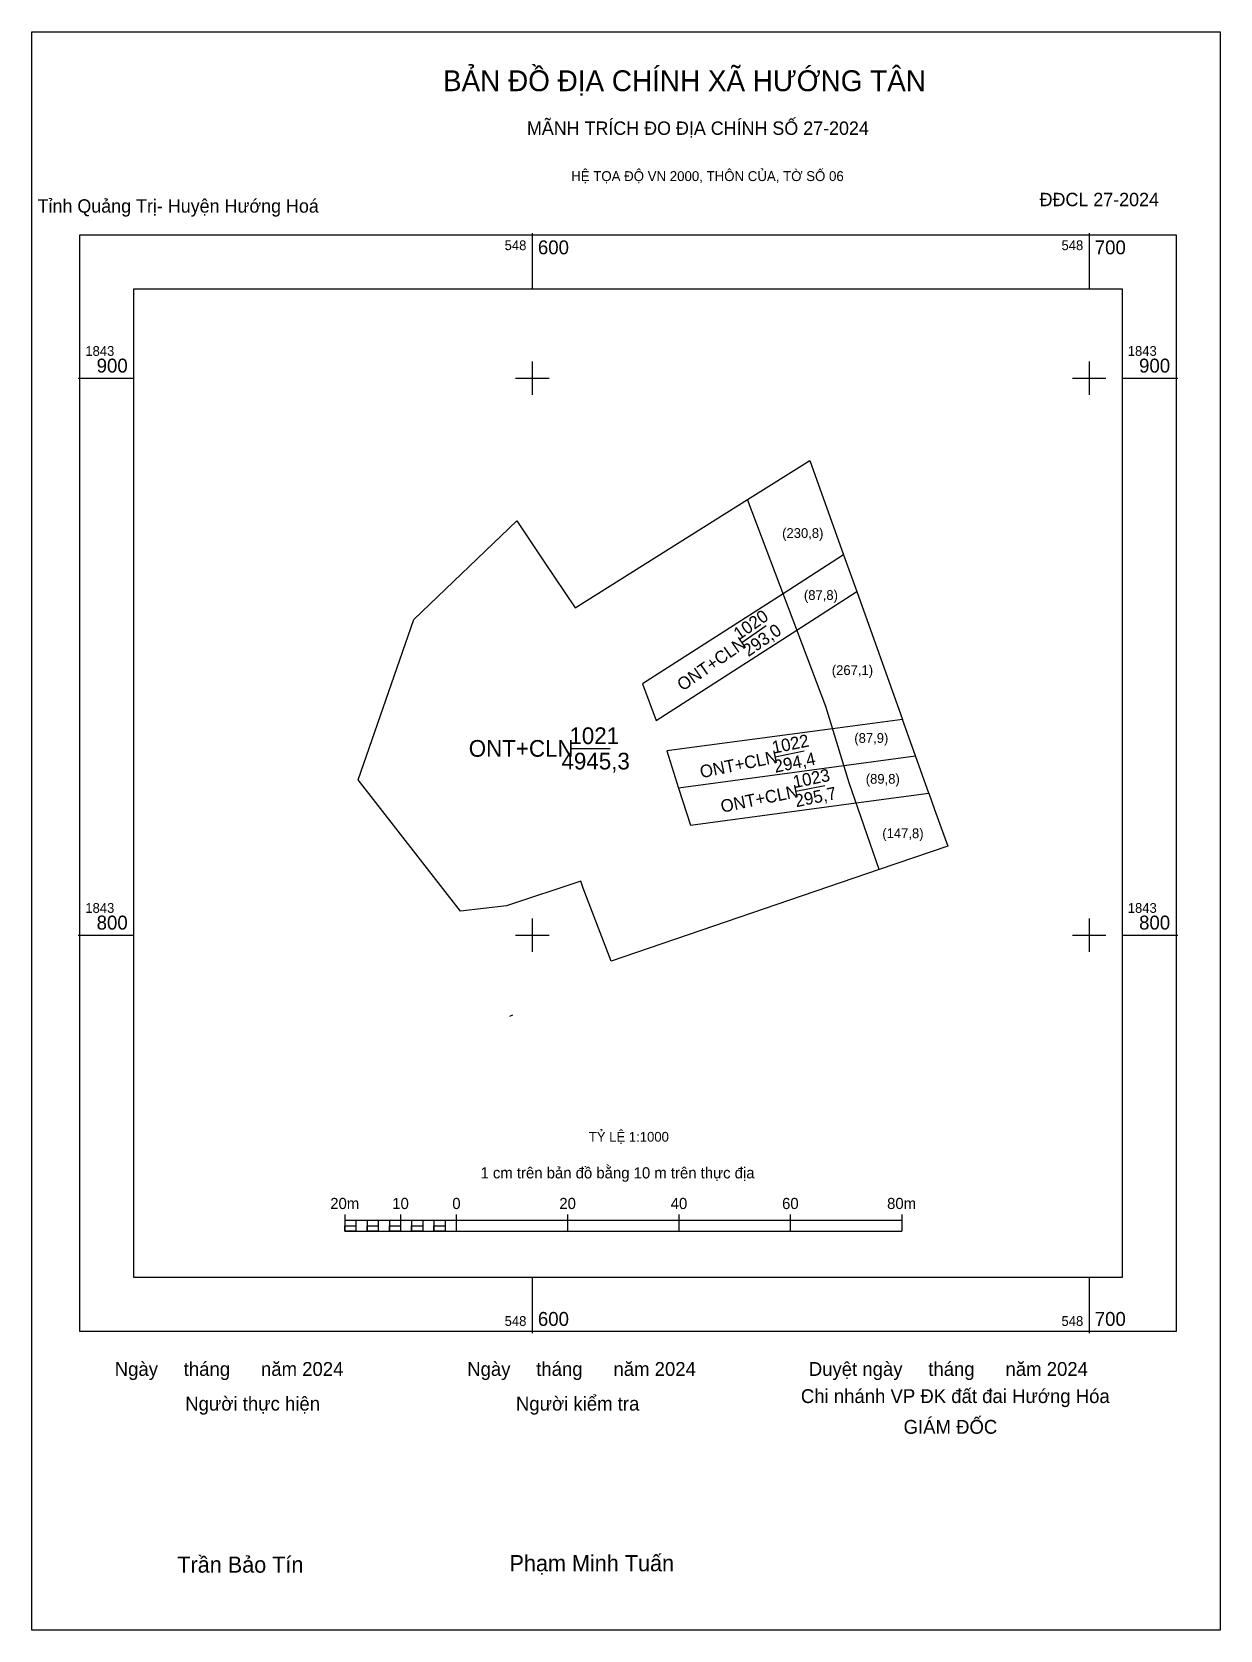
# Model space of a CAD drawing. Extents: x 548510 to 548724, y 1843675 to 1843962.
import ezdxf

# ---------------------------------------------------------------- set-up
doc = ezdxf.new("R2010")
doc.units = 0
for name, color, linetype in [('Level 10', 7, 'Continuous'), ('Level 13', 7, 'Continuous'), ('Level 15', 7, 'Continuous'), ('Level 22', 7, 'Continuous'), ('Level 27', 7, 'Continuous'), ('Level 50', 7, 'Continuous'), ('Level 59', 7, 'Continuous'), ('Level 6', 7, 'Continuous'), ('Level 62', 7, 'Continuous'), ('Level 63', 7, 'Continuous'), ('Level 9', 7, 'Continuous')]:
    doc.layers.add(name, color=color, linetype=linetype)

msp = doc.modelspace()

# ---------------------------------------------------------------- linework, layer by layer
at = {"layer": 'Level 10'}
msp.add_lwpolyline([(548624.18, 1843833.09), (548626.24, 1843826.4), (548628.42, 1843819.75), (548658.15, 1843823.75), (548671.19, 1843825.51), (548672.25, 1843822.56), (548674.61, 1843815.95), (548662.3, 1843811.77), (548614.14, 1843795.35), (548609.15, 1843808.44), (548608.69, 1843809.66), (548595.37, 1843805.27), (548587.1, 1843804.28), (548568.73, 1843827.9), (548578.72, 1843856.65), (548597.22, 1843874.37), (548602.15, 1843867.04), (548607.72, 1843858.73), (548638.63, 1843878.18), (548649.86, 1843885.24), (548655.91, 1843868.29), (548645.02, 1843861.29), (548619.78, 1843845.09), (548622.26, 1843838.54), (548647.5, 1843854.77), (548658.27, 1843861.69), (548666.48, 1843838.69), (548653.93, 1843837.03)], close=True, dxfattribs=at)
at = {"layer": 'Level 13'}
for points in [[(548637.62, 1843852.53), (548641.98, 1843855.57)], [(548606.91, 1843833.52), (548613.99, 1843833.52)], [(548643.59, 1843832.02), (548648.79, 1843833.09)], [(548647.31, 1843825.83), (548652.51, 1843826.89)]]:
    msp.add_lwpolyline(points, dxfattribs=at)
at = {"layer": 'Level 15'}
msp.add_lwpolyline([(548510.14, 1843962.15), (548723.5, 1843962.15), (548723.5, 1843675.23), (548510.14, 1843675.23)], close=True, dxfattribs=at)
at = {"layer": 'Level 22'}
msp.add_line((548596.44, 1843785.64), (548595.92, 1843785.36), dxfattribs=at)
at = {"layer": 'Level 27'}
for p, q in [((548597.22, 1843874.37), (548597.23, 1843874.38)), ((548602.15, 1843867.04), (548602.16, 1843867.04)), ((548568.73, 1843827.9), (548568.73, 1843827.91)), ((548626.24, 1843826.4), (548626.25, 1843826.4)), ((548671.19, 1843825.51), (548671.19, 1843825.52)), ((548587.1, 1843804.28), (548587.11, 1843804.27)), ((548614.14, 1843795.35), (548614.13, 1843795.34))]:
    msp.add_line(p, q, dxfattribs=at)
at = {"layer": 'Level 50'}
msp.add_lwpolyline([(548662.3, 1843811.77), (548656.91, 1843827.35), (548652.7, 1843841.03), (548638.63, 1843878.18)], dxfattribs=at)
at = {"layer": 'Level 59'}
for p, q in [((548655.91, 1843868.29), (548658.27, 1843861.69)), ((548671.19, 1843825.51), (548666.48, 1843838.69)), ((548668.84, 1843832.1), (548626.25, 1843826.4))]:
    msp.add_line(p, q, dxfattribs=at)
at = {"layer": 'Level 62'}
msp.add_lwpolyline([(548528.42, 1843916.04), (548705.93, 1843916.04), (548705.93, 1843738.53), (548528.42, 1843738.53)], close=True, dxfattribs=at)
at = {"layer": 'Level 63'}
for p, q in [((548600, 1843926.04), (548600, 1843916.04)), ((548700, 1843926.04), (548700, 1843916.04)), ((548600, 1843903), (548600, 1843897)), ((548700, 1843903), (548700, 1843897)), ((548518.42, 1843900), (548528.42, 1843900)), ((548597, 1843900), (548603, 1843900)), ((548697, 1843900), (548703, 1843900)), ((548705.93, 1843900), (548715.93, 1843900)), ((548600, 1843803), (548600, 1843797)), ((548700, 1843803), (548700, 1843797)), ((548518.42, 1843800), (548528.42, 1843800)), ((548597, 1843800), (548603, 1843800)), ((548697, 1843800), (548703, 1843800)), ((548705.93, 1843800), (548715.93, 1843800)), ((548566.33, 1843749.82), (548566.33, 1843746.82)), ((548566.33, 1843748.82), (548666.33, 1843748.82)), ((548568.33, 1843748.82), (548568.33, 1843746.82)), ((548570.33, 1843748.82), (548570.33, 1843746.82)), ((548572.33, 1843748.82), (548572.33, 1843746.82)), ((548574.33, 1843748.82), (548574.33, 1843746.82)), ((548576.33, 1843749.82), (548576.33, 1843746.82)), ((548576.33, 1843748.82), (548576.33, 1843746.82)), ((548578.33, 1843748.82), (548578.33, 1843746.82)), ((548580.33, 1843748.82), (548580.33, 1843746.82)), ((548582.33, 1843748.82), (548582.33, 1843746.82)), ((548584.33, 1843748.82), (548584.33, 1843746.82)), ((548586.33, 1843749.82), (548586.33, 1843746.82)), ((548586.33, 1843748.82), (548586.33, 1843746.82)), ((548606.33, 1843749.82), (548606.33, 1843746.82)), ((548626.33, 1843749.82), (548626.33, 1843746.82)), ((548646.33, 1843749.82), (548646.33, 1843746.82)), ((548666.33, 1843749.82), (548666.33, 1843746.82)), ((548566.33, 1843746.82), (548666.33, 1843746.82)), ((548600, 1843738.53), (548600, 1843728.53)), ((548700, 1843738.53), (548700, 1843728.53))]:
    msp.add_line(p, q, dxfattribs=at)
for points in [[(548518.73, 1843925.73), (548715.62, 1843925.73), (548715.62, 1843728.84), (548518.73, 1843728.84)], [(548566.33, 1843747.82), (548568.33, 1843747.82), (548568.33, 1843746.82), (548566.33, 1843746.82)], [(548566.33, 1843747.82), (548568.33, 1843747.82), (548568.33, 1843746.82), (548566.33, 1843746.82)], [(548570.33, 1843747.82), (548572.33, 1843747.82), (548572.33, 1843746.82), (548570.33, 1843746.82)], [(548574.33, 1843747.82), (548576.33, 1843747.82), (548576.33, 1843746.82), (548574.33, 1843746.82)], [(548578.33, 1843747.82), (548580.33, 1843747.82), (548580.33, 1843746.82), (548578.33, 1843746.82)], [(548582.33, 1843747.82), (548584.33, 1843747.82), (548584.33, 1843746.82), (548582.33, 1843746.82)]]:
    msp.add_lwpolyline(points, close=True, dxfattribs=at)

# ---------------------------------------------------------------- texts
at = {"layer": 'Level 13'}
for s, rotation, p in [('1020', 34.9415, (548637.13, 1843852.9)), ('ONT+CLN', 34.9415, (548627, 1843843.73)), ('293,0', 34.9415, (548638.79, 1843849.89)), ('1022', 11.57, (548643.29, 1843832.56)), ('ONT+CLN', 11.57, (548630.35, 1843828.16)), ('294,4', 11.57, (548643.64, 1843829.14)), ('1023', 11.57, (548647.05, 1843826.37)), ('ONT+CLN', 11.57, (548634.07, 1843821.97)), ('295,7', 11.57, (548647.4, 1843822.95))]:
    msp.add_text(s, height=2.25, rotation=rotation, dxfattribs=at).set_placement(p)
for s, p in [('1021', (548606.66, 1843834.3)), ('ONT+CLN', (548588.58, 1843832.02)), ('4945,3', (548605.24, 1843829.74))]:
    msp.add_text(s, height=3, dxfattribs=at).set_placement(p)
at = {"layer": 'Level 6'}
msp.add_text('TỶ LỆ 1:1000', height=1.7579, dxfattribs=at).set_placement((548610.15, 1843762.91))
at = {"layer": 'Level 63'}
for s, height, p in [('BẢN ĐỒ ĐỊA CHÍNH XÃ HƯỚNG TÂN', 3.7437, (548583.96, 1843951.52)), ('MÃNH TRÍCH ĐO ĐỊA CHÍNH SỐ 27-2024', 2.4022, (548599.03, 1843943.68)), ('HỆ TỌA ĐỘ VN 2000, THÔN CỦA, TỜ SỐ 06', 1.7782, (548606.98, 1843935.38)), ('548', 1.75, (548595.03, 1843922.98)), ('600', 2.5, (548601, 1843922.23)), ('548', 1.75, (548695.03, 1843922.98)), ('700', 2.5, (548701, 1843922.23)), ('1843', 1.75, (548519.73, 1843904)), ('1843', 1.75, (548706.93, 1843904)), ('900', 2.5, (548521.76, 1843901)), ('900', 2.5, (548708.96, 1843901)), ('(230,8)', 1.75, (548644.86, 1843871.31)), ('(87,8)', 1.75, (548648.77, 1843860.18)), ('(267,1)', 1.75, (548653.78, 1843846.7)), ('(87,9)', 1.75, (548657.82, 1843834.52)), ('(89,8)', 1.75, (548659.88, 1843827.18)), ('(147,8)', 1.75, (548662.85, 1843817.41)), ('D', 0.01, (548672.73, 1843815.31)), ('D', 0.01, (548672.73, 1843815.31)), ('D', 0.01, (548672.73, 1843815.31)), ('D', 0.01, (548672.73, 1843815.31)), ('D', 0.01, (548672.73, 1843815.31)), ('D', 0.01, (548672.73, 1843815.31)), ('D', 0.01, (548672.73, 1843815.31)), ('1843', 1.75, (548519.73, 1843804)), ('1843', 1.75, (548706.93, 1843804)), ('800', 2.5, (548521.76, 1843801)), ('800', 2.5, (548708.96, 1843801)), ('1 cm trên bản đồ bằng 10 m trên thực địa', 2, (548590.69, 1843756.32)), ('20m', 2, (548563.71, 1843750.82)), ('10', 2, (548574.85, 1843750.82)), ('0', 2, (548585.63, 1843750.82)), ('20', 2, (548604.85, 1843750.82)), ('40', 2, (548624.85, 1843750.82)), ('60', 2, (548644.85, 1843750.82)), ('80m', 2, (548663.71, 1843750.82)), ('548', 1.75, (548595.03, 1843729.84)), ('600', 2.5, (548601, 1843729.84)), ('548', 1.75, (548695.03, 1843729.84)), ('700', 2.5, (548701, 1843729.84)), ('Ngày     tháng      năm 2024', 2.4883, (548525.01, 1843720.86)), ('Ngày     tháng      năm 2024', 2.4883, (548588.31, 1843720.86)), ('Duyệt ngày     tháng      năm 2024', 2.4883, (548649.65, 1843720.86)), ('Chi nhánh VP ĐK đất đai Hướng Hóa', 2.4883, (548648.23, 1843715.99)), ('Người thực hiện', 2.4883, (548537.67, 1843714.64)), ('Người kiểm tra', 2.4883, (548597.06, 1843714.64)), ('GIÁM ĐỐC', 2.488, (548666.67, 1843710.47)), ('Trần Bảo Tín', 2.9024, (548536.25, 1843685.53)), ('Phạm Minh Tuấn', 2.9024, (548595.9, 1843685.79))]:
    msp.add_text(s, height=height, dxfattribs=at).set_placement(p)
at = {"layer": 'Level 9'}
for s, p in [('Tỉnh Quảng Trị- Huyện Hướng Hoá', (548511.16, 1843929.71)), ('ĐĐCL 27-2024', (548691.1, 1843930.87))]:
    msp.add_text(s, height=2.4022, dxfattribs=at).set_placement(p)

doc.saveas('drawing.dxf')
